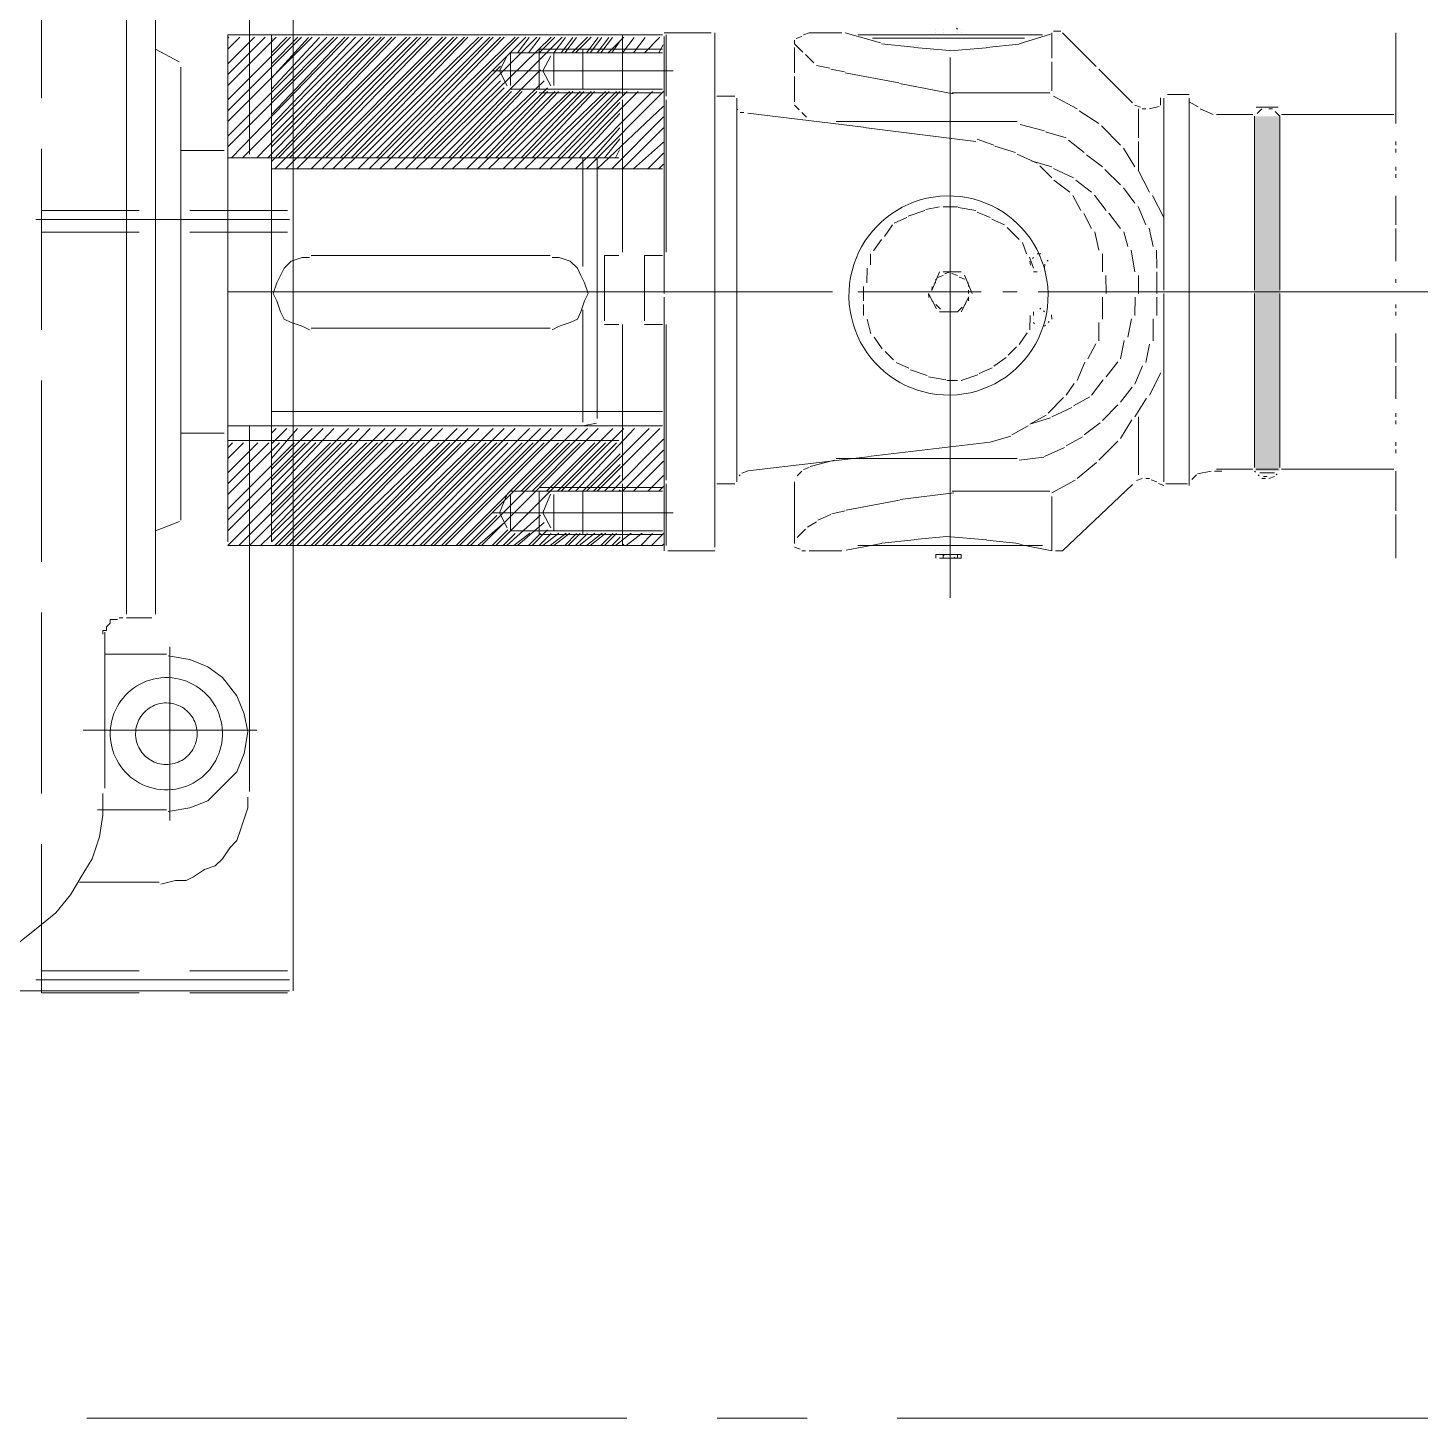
# Model space of a CAD drawing. Header units: millimetres. Extents: x 163705 to 1616509, y 81827 to 302547.
# Drawn here: x 194720.9 to 195211.9, y 150259.6 to 150749.8 of the extents above; entities that cross this region are included whole.
import ezdxf

# ---------------------------------------------------------------- set-up
doc = ezdxf.new("R2010")
doc.units = ezdxf.units.MM
doc.header["$LTSCALE"] = 10
doc.linetypes.add('CENTER2', pattern=[28.575, 19.05, -3.175, 3.175, -3.175])
doc.layers.add('1-中心线', color=1, linetype='CENTER2', lineweight=0)
doc.layers.add('1-设备轮廓', color=2, linetype='Continuous', lineweight=18)

# ---------------------------------------------------------------- blocks, each defined once
blk = doc.blocks.new('2PG0806-俯视图')
h = blk.add_hatch(color=256)
h.dxf.hatch_style = 1
h.paths.add_polyline_path([(1793.95, 1886.52), (1856.51, 1886.52), (1856.51, 1895.45)])
h = blk.add_hatch(color=256)
h.dxf.hatch_style = 1
h.paths.add_polyline_path([(1793.95, 1886.52), (1793.95, 1895.45), (1856.51, 1895.45)])
h = blk.add_hatch(color=256)
h.dxf.hatch_style = 1
h.paths.add_polyline_path([(1856.51, 1886.52), (1919.08, 1886.52), (1919.08, 1895.45)])
h = blk.add_hatch(color=256)
h.dxf.hatch_style = 1
h.paths.add_polyline_path([(1856.51, 1886.52), (1856.51, 1895.45), (1919.08, 1895.45)])
for p, q in [((1610.72, 2625.16), (1610.72, 2235.73)), ((1627.96, 2330.85), (1633.07, 2324.47)), ((1610.08, 2323.19), (1662.43, 2323.19)), ((1610.08, 2323.19), (1610.08, 2288.72)), ((1614.55, 2325.11), (1614.55, 2235.73)), ((1617.74, 2323.19), (1617.74, 2288.72)), ((1633.07, 2324.47), (1638.17, 2318.08)), ((1680.31, 2323.19), (1744.15, 2323.19)), ((1762.02, 2323.19), (1825.87, 2323.19)), ((1843.74, 2323.19), (1907.58, 2323.19)), ((1878.22, 2323.19), (1878.22, 2288.72)), ((1882.69, 2325.11), (1882.69, 2235.73)), ((1885.88, 2323.19), (1885.88, 2288.72)), ((1925.46, 2323.19), (1989.3, 2323.19)), ((1638.17, 2318.08), (1644.56, 2312.98)), ((1644.56, 2312.98), (1650.94, 2309.15)), ((1649.03, 2309.78), (1649.03, 2281.69)), ((1650.94, 2309.15), (1657.32, 2305.32)), ((1657.32, 2305.32), (1664.99, 2302.76)), ((1664.99, 2302.76), (1672.65, 2301.49)), ((1674.56, 2303.4), (1674.56, 2279.14)), ((1672.65, 2301.49), (1680.31, 2301.49)), ((1737.13, 2300.85), (1682.22, 2300.85)), ((1729.47, 2300.85), (1729.47, 2279.14)), ((1737.77, 2301.49), (1736.49, 2301.49)), ((1737.77, 2300.21), (1737.77, 2301.49)), ((1739.04, 2300.21), (1737.77, 2300.21)), ((1740.32, 2298.93), (1739.04, 2300.21)), ((1741.6, 2298.93), (1740.32, 2298.93)), ((1741.6, 2297.65), (1741.6, 2298.93)), ((1741.6, 2296.38), (1741.6, 2297.65)), ((1741.6, 2296.38), (1741.6, 2296.38)), ((1742.23, 2295.74), (1742.23, 2294.46)), ((1742.23, 2293.19), (1742.23, 2284.25)), ((2268.29, 2293.19), (1743.51, 2293.19)), ((1972.06, 2282.97), (1743.51, 2282.97)), ((1772.88, 2282.97), (1776.21, 2274.53)), ((1942.7, 2282.97), (1938.23, 2274.67)), ((1648.39, 2281.06), (1649.66, 2275.95)), ((1673.92, 2278.5), (1675.2, 2270.84)), ((1681.58, 2278.5), (1681.6, 2278.5)), ((1690.52, 2278.5), (1690.54, 2278.5)), ((1727.55, 2270.84), (1728.83, 2278.5)), ((1649.66, 2275.95), (1649.66, 2272.12)), ((1776.71, 2274.03), (1936.31, 2274.03)), ((1807.35, 2274.03), (1807.35, 2258.71)), ((1906.95, 2274.03), (1906.95, 2258.71)), ((1610.08, 2270.84), (1610.08, 2236.37)), ((1617.74, 2270.84), (1617.74, 2236.37)), ((1649.66, 2272.12), (1650.94, 2269.56)), ((1650.94, 2269.56), (1653.49, 2265.73)), ((1675.2, 2270.84), (1677.75, 2264.46)), ((1725, 2264.46), (1727.55, 2270.84)), ((1878.22, 2270.84), (1878.22, 2236.37)), ((1885.88, 2270.84), (1885.88, 2236.37)), ((1653.49, 2265.73), (1654.77, 2261.9)), ((1677.75, 2264.46), (1682.86, 2259.35)), ((1721.17, 2259.35), (1725, 2264.46)), ((1654.77, 2261.9), (1657.32, 2259.35)), ((1657.32, 2259.35), (1661.16, 2256.8)), ((1682.86, 2259.35), (1687.97, 2254.24)), ((1714.78, 2254.24), (1721.17, 2259.35)), ((1661.16, 2256.8), (1663.71, 2254.24)), ((1663.71, 2254.24), (1667.54, 2252.97)), ((1687.97, 2254.24), (1694.35, 2251.69)), ((1708.4, 2251.69), (1714.78, 2254.24)), ((1767.77, 2257.43), (1767.77, 2119.54)), ((1767.77, 2257.43), (1803.89, 2221.31)), ((1767.77, 2253.6), (1803.89, 2217.48)), ((1947.8, 2257.43), (1769.05, 2257.43)), ((1772.88, 2257.43), (1803.89, 2226.42)), ((1776.71, 2257.43), (1803.89, 2230.25)), ((1780.54, 2257.43), (1803.89, 2234.08)), ((1785.65, 2257.43), (1803.89, 2239.19)), ((1789.48, 2257.43), (1803.89, 2243.02)), ((1793.31, 2257.43), (1803.89, 2246.85)), ((1798.41, 2257.43), (1803.89, 2251.96)), ((1802.25, 2257.43), (1803.89, 2255.79)), ((1804.8, 2257.43), (1804.8, 2119.54)), ((1906.95, 2257.43), (1808.63, 2257.43)), ((1809.91, 2257.43), (1809.91, 2133.58)), ((1809.91, 2257.43), (1809.91, 2119.54)), ((1809.91, 2257.43), (1903.11, 2257.43)), ((1857.15, 2257.43), (1857.15, 2128.47)), ((1857.15, 2257.43), (1857.15, 2131.03)), ((1904.39, 2257.43), (1904.39, 2133.58)), ((1904.39, 2257.43), (1904.39, 2119.54)), ((1904.39, 2256.16), (1946.89, 2214.94)), ((1908.22, 2257.43), (1946.9, 2218.76)), ((1912.05, 2257.43), (1946.9, 2222.59)), ((1917.16, 2257.43), (1946.9, 2227.7)), ((1920.99, 2257.43), (1946.9, 2231.53)), ((1924.82, 2257.43), (1946.9, 2235.36)), ((1929.93, 2257.43), (1946.9, 2240.46)), ((1933.76, 2257.43), (1946.9, 2244.29)), ((1937.59, 2257.43), (1946.9, 2248.12)), ((1942.7, 2257.43), (1946.9, 2253.23)), ((1946.53, 2257.43), (1946.9, 2257.06)), ((1947.8, 2257.43), (1947.8, 2119.54)), ((1667.54, 2252.97), (1671.37, 2251.69)), ((1671.37, 2251.69), (1675.2, 2250.41)), ((1675.2, 2250.41), (1679.03, 2250.41)), ((1809.91, 2249.77), (1680.95, 2249.77)), ((1694.35, 2251.69), (1702.01, 2250.41)), ((1702.01, 2250.41), (1708.4, 2251.69)), ((1767.77, 2249.77), (1803.89, 2213.65)), ((1857.15, 2249.77), (1857.15, 2120.81)), ((1904.39, 2252.33), (1946.9, 2209.82)), ((2178.91, 2249.77), (1905.67, 2249.77)), ((1767.77, 2245.94), (1803.92, 2208.52)), ((1904.39, 2247.22), (1946.89, 2206)), ((1767.77, 2242.11), (1767.77, 2104.22)), ((1767.77, 2240.84), (1803.89, 2204.71)), ((1767.77, 2239.56), (1809, 2198.33)), ((1947.8, 2242.11), (1769.05, 2242.11)), ((1769.05, 2242.11), (1809, 2202.16)), ((1772.88, 2242.11), (1808.99, 2207.28)), ((1777.99, 2242.11), (1809, 2211.1)), ((1781.82, 2242.11), (1809, 2214.93)), ((1785.65, 2242.11), (1808.98, 2220.06)), ((1790.75, 2242.11), (1809, 2223.86)), ((1794.58, 2242.11), (1809, 2227.7)), ((1798.41, 2242.11), (1808.95, 2232.86)), ((1803.52, 2242.11), (1809, 2236.63)), ((1807.35, 2242.11), (1809, 2240.46)), ((1809.91, 2242.11), (1809.91, 2104.22)), ((1815.01, 2242.11), (1815.01, 2104.22)), ((1815.01, 2242.11), (1899.28, 2242.11)), ((1850.13, 2238.92), (1847.57, 2237.64)), ((1853.96, 2240.2), (1850.13, 2238.92)), ((1856.51, 2241.47), (1853.96, 2240.2)), ((1860.34, 2240.2), (1856.51, 2241.47)), ((1857.15, 2242.11), (1857.15, 2113.15)), ((1857.15, 2242.11), (1857.15, 2116.98)), ((1862.89, 2238.92), (1860.34, 2240.2)), ((1865.45, 2237.64), (1862.89, 2238.92)), ((1900.56, 2242.11), (1900.56, 2104.22)), ((1900.56, 2240.84), (1946.9, 2194.5)), ((1903.11, 2242.11), (1946.89, 2199.62)), ((1904.39, 2243.39), (1946.89, 2202.17)), ((1904.39, 2239.56), (1946.89, 2198.34)), ((1908.22, 2242.11), (1946.9, 2203.44)), ((1912.05, 2242.11), (1946.9, 2207.27)), ((1915.88, 2242.11), (1946.88, 2212.39)), ((1919.71, 2242.11), (1946.88, 2216.23)), ((1924.82, 2242.11), (1946.9, 2220.03)), ((1928.65, 2242.11), (1946.87, 2225.17)), ((1932.48, 2242.11), (1946.87, 2229)), ((1937.59, 2242.11), (1946.9, 2232.8)), ((1941.42, 2242.11), (1946.9, 2236.63)), ((1945.25, 2242.11), (1946.67, 2241.97)), ((1947.8, 2242.11), (1947.8, 2104.22)), ((1610.72, 2234.45), (2304.04, 2234.45)), ((1767.77, 2237.01), (1803.89, 2200.88)), ((1767.77, 2235.73), (1809, 2194.5)), ((1846.3, 2235.09), (1845.02, 2231.26)), ((1847.57, 2237.64), (1846.3, 2235.09)), ((1868, 2235.09), (1865.45, 2237.64)), ((1869.28, 2231.26), (1868, 2235.09)), ((1900.56, 2237.01), (1946.9, 2190.67)), ((1904.39, 2235.73), (1946.9, 2193.22)), ((1767.77, 2233.18), (1803.92, 2195.75)), ((1767.77, 2230.62), (1809, 2189.39)), ((1845.02, 2231.26), (1843.74, 2228.71)), ((1869.28, 2228.71), (1869.28, 2231.26)), ((1900.56, 2233.18), (1946.9, 2186.84)), ((1904.39, 2230.62), (1946.89, 2189.4)), ((1767.77, 2228.07), (1803.89, 2191.94)), ((1767.77, 2226.79), (1809, 2185.56)), ((1767.77, 2224.24), (1803.89, 2188.11)), ((1844.38, 2228.07), (1844.38, 2143.8)), ((1869.92, 2228.07), (1869.92, 2143.8)), ((1900.56, 2228.07), (1946.9, 2181.73)), ((1900.56, 2224.24), (1946.9, 2177.9)), ((1904.39, 2226.79), (1946.89, 2185.57)), ((1767.77, 2222.96), (1809, 2181.73)), ((1767.77, 2220.41), (1803.92, 2182.99)), ((1900.56, 2220.41), (1946.9, 2174.07)), ((1904.39, 2222.96), (1946.9, 2180.45)), ((1767.77, 2217.85), (1809, 2176.62)), ((1767.77, 2215.3), (1803.89, 2179.18)), ((1900.56, 2216.58), (1946.91, 2168.95)), ((1904.39, 2217.85), (1946.89, 2176.63)), ((1767.77, 2214.02), (1809, 2172.79)), ((1767.77, 2211.47), (1803.89, 2175.35)), ((1767.77, 2210.19), (1809, 2168.96)), ((1900.56, 2211.47), (1946.9, 2165.13)), ((1904.39, 2214.02), (1946.89, 2172.8)), ((1904.39, 2210.19), (1946.9, 2167.68)), ((1767.77, 2207.64), (1803.92, 2170.22)), ((1767.77, 2205.08), (1809, 2163.85)), ((1900.56, 2207.64), (1946.9, 2161.3)), ((1904.39, 2205.08), (1946.89, 2163.86)), ((1767.77, 2202.53), (1803.89, 2166.41)), ((1767.77, 2201.25), (1809, 2160.02)), ((1900.56, 2203.81), (1946.91, 2156.18)), ((1904.39, 2201.25), (1946.89, 2160.03)), ((1767.77, 2198.7), (1803.89, 2162.58)), ((1767.77, 2197.42), (1809, 2156.19)), ((1767.77, 2194.87), (1803.89, 2158.75)), ((1900.56, 2198.7), (1946.9, 2152.36)), ((1900.56, 2194.87), (1946.9, 2148.53)), ((1904.39, 2197.42), (1946.9, 2154.92)), ((1767.77, 2192.32), (1809, 2151.09)), ((1767.77, 2189.76), (1803.89, 2153.64)), ((1900.56, 2191.04), (1946.91, 2143.41)), ((1904.39, 2192.32), (1936.66, 2161.32)), ((1767.77, 2188.49), (1809, 2147.26)), ((1767.77, 2185.93), (1803.89, 2149.81)), ((1900.56, 2185.93), (1946.9, 2139.59)), ((1904.39, 2188.49), (1931.58, 2161.3)), ((1767.77, 2184.66), (1809, 2143.42)), ((1767.77, 2182.1), (1803.89, 2145.98)), ((1767.77, 2180.83), (1809, 2139.59)), ((1900.56, 2182.1), (1935.41, 2147.26)), ((1904.39, 2184.66), (1929.02, 2160.02)), ((1767.77, 2176.99), (1803.89, 2140.87)), ((1767.77, 2175.72), (1809, 2134.49)), ((1900.56, 2178.27), (1931.6, 2145.96)), ((1904.39, 2179.55), (1927.73, 2157.49)), ((1904.39, 2175.72), (1927.73, 2153.66)), ((1767.77, 2173.16), (1778.36, 2162.58)), ((1767.77, 2171.89), (1809, 2130.66)), ((1900.56, 2173.16), (1929.02, 2144.7)), ((1904.39, 2171.89), (1927.75, 2148.53)), ((1767.77, 2169.33), (1775.87, 2159.96)), ((1767.77, 2168.06), (1809, 2126.83)), ((1900.56, 2169.33), (1927.75, 2142.15)), ((1900.56, 2165.5), (1927.77, 2137.02)), ((1904.39, 2166.78), (1927.73, 2144.72)), ((1767.77, 2164.23), (1773.25, 2158.75)), ((1767.77, 2162.95), (1809, 2121.72)), ((1767.77, 2160.4), (1771.97, 2156.19)), ((1779.26, 2161.67), (1773.97, 2158.94)), ((1779.26, 2164.23), (1779.26, 2115.71)), ((1779.26, 2161.67), (1779.26, 2115.71)), ((1779.26, 2161.67), (1785.78, 2158.98)), ((1900.56, 2160.4), (1927.75, 2133.21)), ((1904.39, 2162.95), (1927.73, 2140.89)), ((1935.04, 2161.67), (1929.75, 2158.94)), ((1935.04, 2164.23), (1935.04, 2115.71)), ((1935.04, 2161.67), (1935.04, 2115.71)), ((1935.04, 2161.67), (1940.32, 2158.94)), ((1767.77, 2159.12), (1778.41, 2147.2)), ((1767.77, 2156.57), (1772.08, 2150.98)), ((1767.77, 2155.29), (1775.87, 2145.91)), ((1772.88, 2157.84), (1785.65, 2157.84)), ((1772.88, 2157.84), (1772.88, 2119.54)), ((1786.92, 2157.84), (1786.92, 2119.54)), ((1900.56, 2156.57), (1927.75, 2129.38)), ((1904.39, 2159.12), (1927.75, 2135.76)), ((1928.65, 2157.84), (1928.65, 2119.54)), ((1941.42, 2157.84), (1929.93, 2157.84)), ((1941.42, 2157.84), (1941.42, 2119.54)), ((1941.42, 2155.29), (1946.8, 2151.18)), ((1767.77, 2151.46), (1771.97, 2147.26)), ((1786.92, 2154.01), (1803.89, 2137.04)), ((1900.56, 2152.73), (1927.77, 2124.25)), ((1904.39, 2154.01), (1927.73, 2131.95)), ((1941.42, 2151.46), (1946.8, 2147.35)), ((1767.77, 2150.18), (1773.25, 2144.7)), ((1767.77, 2147.63), (1771.97, 2143.42)), ((1767.77, 2146.35), (1772.08, 2140.76)), ((1771.6, 2147.63), (1786.92, 2147.63)), ((1771.6, 2147.63), (1771.6, 2119.54)), ((1779.26, 2146.35), (1773.97, 2143.62)), ((1779.26, 2150.18), (1779.26, 2100.39)), ((1779.26, 2146.35), (1779.26, 2100.39)), ((1779.26, 2146.35), (1785.78, 2143.66)), ((1786.92, 2150.18), (1803.89, 2133.21)), ((1788.2, 2147.63), (1788.2, 2119.54)), ((1900.56, 2147.63), (1927.75, 2120.44)), ((1904.39, 2150.18), (1927.73, 2128.12)), ((1904.39, 2146.35), (1927.75, 2123)), ((1927.37, 2147.63), (1927.37, 2119.54)), ((1942.7, 2147.63), (1928.65, 2147.63)), ((1935.04, 2146.35), (1929.75, 2143.62)), ((1935.04, 2150.18), (1935.04, 2100.39)), ((1935.04, 2146.35), (1935.04, 2100.39)), ((1935.04, 2146.35), (1940.32, 2143.62)), ((1941.42, 2147.63), (1946.9, 2142.15)), ((1942.7, 2147.63), (1942.7, 2119.54)), ((1767.77, 2143.8), (1772.08, 2138.21)), ((1767.77, 2142.52), (1772.08, 2136.93)), ((1772.88, 2142.52), (1785.65, 2142.52)), ((1772.88, 2142.52), (1772.88, 2104.22)), ((1786.92, 2145.07), (1803.89, 2128.1)), ((1786.92, 2142.52), (1786.92, 2104.22)), ((1786.92, 2141.24), (1803.89, 2124.27)), ((1843.74, 2143.16), (1845.02, 2140.6)), ((1845.02, 2140.6), (1846.3, 2136.77)), ((1868, 2136.77), (1869.28, 2140.6)), ((1869.28, 2140.6), (1869.28, 2143.16)), ((1900.56, 2143.8), (1927.75, 2116.61)), ((1904.39, 2141.24), (1927.73, 2119.19)), ((1928.65, 2142.52), (1928.65, 2104.22)), ((1941.42, 2142.52), (1929.93, 2142.52)), ((1941.42, 2142.52), (1941.42, 2104.22)), ((1941.42, 2142.52), (1946.8, 2138.41)), ((1767.77, 2138.69), (1771.97, 2134.49)), ((1767.77, 2137.41), (1771.97, 2133.21)), ((1786.92, 2139.97), (1809, 2117.89)), ((1786.92, 2137.41), (1803.89, 2120.44)), ((1846.3, 2136.77), (1847.57, 2134.22)), ((1865.45, 2134.22), (1868, 2136.77)), ((1900.56, 2139.97), (1927.75, 2112.78)), ((1904.39, 2137.41), (1923.88, 2119.2)), ((1941.42, 2139.97), (1946.8, 2135.86)), ((1941.42, 2138.69), (1946.8, 2134.58)), ((1941.42, 2136.14), (1946.9, 2130.66)), ((1767.77, 2134.86), (1771.97, 2130.66)), ((1767.77, 2133.58), (1772.08, 2128)), ((1767.77, 2131.03), (1772.08, 2125.44)), ((1771.6, 2132.31), (1786.92, 2132.31)), ((1771.6, 2132.31), (1771.6, 2104.22)), ((1786.92, 2134.86), (1808.98, 2114.08)), ((1786.92, 2132.31), (1800.06, 2119.16)), ((1786.92, 2131.03), (1809, 2108.95)), ((1788.2, 2132.31), (1788.2, 2104.22)), ((1809.91, 2132.31), (1810.87, 2127.51)), ((1850.76, 2132.31), (1811.18, 2132.31)), ((1847.57, 2134.22), (1850.13, 2132.94)), ((1850.13, 2132.94), (1853.96, 2131.67)), ((1853.96, 2131.67), (1856.51, 2130.39)), ((1856.51, 2130.39), (1860.34, 2131.67)), ((1860.34, 2131.67), (1862.89, 2132.94)), ((1862.89, 2132.94), (1865.45, 2134.22)), ((1904.39, 2132.31), (1866.09, 2132.31)), ((1900.56, 2134.86), (1927.75, 2107.67)), ((1900.56, 2131.03), (1927.75, 2103.84)), ((1904.39, 2133.58), (1920.05, 2119.2)), ((1904.39, 2132.31), (1904.39, 2128.47)), ((1904.39, 2132.31), (1904.39, 2128.47)), ((1927.37, 2132.31), (1927.37, 2104.22)), ((1942.7, 2132.31), (1928.65, 2132.31)), ((1941.42, 2134.86), (1946.9, 2129.38)), ((1941.42, 2131.03), (1946.8, 2126.92)), ((1942.7, 2132.31), (1942.7, 2104.22)), ((1767.77, 2129.75), (1772.08, 2124.17)), ((1767.77, 2125.92), (1771.97, 2121.72)), ((1786.92, 2128.47), (1796.23, 2119.16)), ((1786.92, 2127.2), (1809, 2105.12)), ((1904.39, 2127.2), (1812.46, 2127.2)), ((1900.56, 2127.2), (1922.66, 2103.82)), ((1904.39, 2128.47), (1914.93, 2119.22)), ((1941.42, 2129.75), (1946.8, 2125.64)), ((1941.42, 2127.2), (1946.8, 2123.09)), ((1941.42, 2125.92), (1946.8, 2121.81)), ((1767.77, 2124.64), (1771.97, 2120.44)), ((1767.77, 2122.09), (1770.7, 2119.16)), ((1786.92, 2124.64), (1792.4, 2119.16)), ((1786.92, 2122.09), (1805.17, 2103.84)), ((1845.66, 2124.64), (1845.66, 2119.54)), ((1869.92, 2124.64), (1846.93, 2124.64)), ((1857.15, 2124.64), (1857.15, 2118.26)), ((1869.92, 2124.64), (1869.92, 2119.54)), ((1900.56, 2122.09), (1918.81, 2103.84)), ((1904.39, 2124.64), (1911.07, 2119.24)), ((1941.42, 2123.37), (1946.9, 2117.89)), ((1941.42, 2122.09), (1945.51, 2119.28)), ((1767.77, 2120.81), (1772.08, 2115.23)), ((1767.77, 2118.26), (1788.2, 2118.26)), ((1767.77, 2118.26), (1768.14, 2117.89)), ((1767.77, 2116.98), (1772.08, 2111.4)), ((1789.48, 2118.26), (1769.05, 2118.26)), ((1771.6, 2118.26), (1786.92, 2118.26)), ((1786.92, 2119.54), (1787.3, 2119.16)), ((1786.92, 2118.26), (1801.34, 2103.84)), ((1845.66, 2118.26), (1790.75, 2118.26)), ((1924.82, 2118.26), (1871.19, 2118.26)), ((1900.56, 2118.26), (1914.98, 2103.84)), ((1904.39, 2120.81), (1907.16, 2119.32)), ((1947.8, 2118.26), (1926.1, 2118.26)), ((1942.7, 2118.26), (1928.65, 2118.26)), ((1941.42, 2118.26), (1946.8, 2114.15)), ((1767.77, 2111.88), (1771.97, 2107.67)), ((1786.92, 2114.43), (1797.51, 2103.84)), ((1900.56, 2114.43), (1909.92, 2103.79)), ((1941.42, 2114.43), (1946.8, 2110.32)), ((1767.77, 2108.05), (1771.97, 2103.84)), ((1786.92, 2109.32), (1792.4, 2103.84)), ((1845.66, 2110.6), (1845.66, 2104.22)), ((1869.92, 2110.6), (1846.93, 2110.6)), ((1857.15, 2110.6), (1857.15, 2102.94)), ((1869.92, 2110.6), (1869.92, 2104.22)), ((1900.56, 2109.32), (1906.04, 2103.84)), ((1941.42, 2110.6), (1946.9, 2105.12)), ((1765.86, 2103.58), (1765.86, 2103.58)), ((1765.86, 2103.58), (1855.23, 2103.58)), ((1765.86, 2085.7), (1765.86, 2102.3)), ((1767.77, 2104.22), (1768.14, 2103.84)), ((1767.77, 2102.94), (1788.2, 2102.94)), ((1789.48, 2102.94), (1769.05, 2102.94)), ((1771.6, 2102.94), (1786.92, 2102.94)), ((1786.92, 2105.49), (1788.57, 2103.84)), ((1845.66, 2102.94), (1790.75, 2102.94)), ((1856.51, 2103.58), (1947.17, 2103.58)), ((1924.82, 2102.94), (1871.19, 2102.94)), ((1900.56, 2105.49), (1902.21, 2103.84)), ((1947.8, 2102.94), (1926.1, 2102.94)), ((1942.7, 2102.94), (1928.65, 2102.94)), ((1941.42, 2105.49), (1944.19, 2104)), ((1948.44, 2103.58), (1948.44, 2086.98)), ((1857.15, 2087.62), (1857.15, 2082.51)), ((1948.44, 2085.7), (1767.13, 2085.7)), ((1789.48, 2085.06), (1789.48, 2078.68)), ((1926.1, 2085.06), (1926.1, 2078.68)), ((1948.44, 2085.7), (1948.44, 2085.7)), ((1790.12, 2078.04), (1790.12, 2078.04)), ((1790.12, 2078.04), (1790.12, 2078.04)), ((1925.46, 2078.04), (1790.12, 2078.04)), ((1791.39, 2078.04), (1791.39, 2078.04)), ((1791.39, 2078.04), (1791.39, 2078.04)), ((1792.67, 2076.76), (1792.3, 2077.14)), ((1792.67, 2076.76), (1792.67, 2076.76)), ((1920.35, 2076.76), (1920.35, 2076.76)), ((1920.35, 2076.76), (1920.35, 2075.49)), ((1921.63, 2078.04), (1921.26, 2077.67)), ((1921.63, 2078.04), (1921.63, 2078.04)), ((1924.18, 2078.04), (1922.91, 2078.04)), ((1924.18, 2078.04), (1924.18, 2078.04)), ((1925.46, 2078.04), (1925.46, 2078.04)), ((1793.95, 2074.21), (1793.24, 2076.19)), ((1799.05, 2030.8), (1794.09, 2074.06)), ((1857.15, 2074.85), (1857.15, 2044.2)), ((1915.24, 2033.35), (1920.19, 2074.05)), ((1767.13, 2057.61), (1766.43, 2055.63)), ((1767.13, 2057.61), (1767.13, 2057.61)), ((1769.69, 2057.61), (1768.41, 2057.61)), ((1769.69, 2057.61), (1790.12, 2057.61)), ((1922.91, 2057.61), (1921.26, 2055.96)), ((1933.12, 2057.61), (1924.18, 2057.61)), ((1943.33, 2057.61), (1934.4, 2057.61)), ((1944.61, 2057.61), (1941.69, 2054.68)), ((1945.89, 2057.61), (1944.61, 2057.61)), ((1945.89, 2057.61), (1945.89, 2057.61)), ((1765.86, 2055.06), (1765.86, 2055.06)), ((1765.86, 2055.06), (1765.86, 2053.78)), ((1765.86, 2052.5), (1765.86, 2052.5)), ((1765.86, 2052.5), (1765.86, 2041.01)), ((1773.52, 2053.78), (1770.59, 2056.71)), ((1773.52, 2053.78), (1773.52, 2053.78)), ((1776.07, 2049.95), (1774.23, 2053.07)), ((1793.95, 2055.06), (1792.3, 2056.71)), ((1793.95, 2055.06), (1793.95, 2055.06)), ((1795.22, 2052.5), (1794.52, 2054.48)), ((1797.78, 2043.57), (1795.57, 2052.15)), ((1920.35, 2055.06), (1918.7, 2053.41)), ((1920.35, 2055.06), (1920.35, 2055.06)), ((1940.78, 2053.78), (1937.86, 2050.85)), ((1940.78, 2053.78), (1940.78, 2053.78)), ((1947.17, 2055.06), (1946.46, 2057.04)), ((1947.17, 2055.06), (1947.17, 2055.06)), ((1948.44, 2052.5), (1947.74, 2054.48)), ((1948.44, 2052.5), (1948.44, 2041.01)), ((1776.07, 2049.95), (1776.07, 2049.95)), ((1778.62, 2044.84), (1776.64, 2049.38)), ((1936.95, 2049.95), (1935.98, 2045.15)), ((1936.95, 2049.95), (1936.95, 2049.95)), ((1778.62, 2044.84), (1778.62, 2044.84)), ((1779.9, 2039.74), (1778.93, 2044.53)), ((1798.41, 2042.93), (1798.41, 1979.09)), ((1917.16, 2042.93), (1917.16, 1979.09)), ((1935.67, 2044.84), (1934.71, 2040.04)), ((1935.67, 2044.84), (1935.67, 2044.84)), ((1768.41, 2026.97), (1766.11, 2039.48)), ((1783.73, 2020.58), (1780.16, 2039.48)), ((1934.4, 2039.74), (1930.82, 2020.84)), ((1948.44, 2039.74), (1944.98, 2027.33)), ((1767.77, 2035.27), (1767.77, 1970.15)), ((1852.68, 2033.35), (1848.81, 2033.31)), ((1852.68, 2033.35), (1852.68, 2033.35)), ((1859.06, 2033.35), (1853.96, 2033.35)), ((1857.15, 2035.27), (1857.15, 2030.16)), ((1859.06, 2033.35), (1859.06, 2033.35)), ((1910.14, 1993.77), (1915.08, 2033.19)), ((1947.8, 2035.27), (1947.8, 1970.15)), ((1767.77, 2030.16), (1767.77, 1976.53)), ((1804.16, 1988.66), (1799.2, 2030.65)), ((1841.19, 2029.52), (1837.1, 2026.71)), ((1841.19, 2029.52), (1841.19, 2029.52)), ((1847.57, 2032.07), (1842.37, 2030.7)), ((1847.57, 2032.07), (1847.57, 2032.07)), ((1865.45, 2032.07), (1860.32, 2032.1)), ((1865.45, 2032.07), (1865.45, 2032.07)), ((1870.56, 2030.8), (1866.68, 2030.84)), ((1870.56, 2030.8), (1870.56, 2030.8)), ((1875.66, 2026.97), (1871.58, 2029.78)), ((1946.53, 2030.16), (1946.53, 1976.53)), ((1768.41, 2026.97), (1768.41, 2026.97)), ((1769.69, 2015.48), (1768.55, 2026.83)), ((1836.08, 2025.69), (1833.16, 2022.76)), ((1836.08, 2025.69), (1836.08, 2025.69)), ((1875.66, 2026.97), (1875.66, 2026.97)), ((1880.77, 2023.14), (1876.68, 2025.95)), ((1880.77, 2023.14), (1880.77, 2023.14)), ((1944.61, 2026.97), (1943.47, 2015.61)), ((1944.61, 2026.97), (1944.61, 2026.97)), ((1783.73, 2020.58), (1783.73, 2020.58)), ((1786.28, 2001.43), (1783.9, 2020.41)), ((1832.25, 2021.86), (1830.27, 2017.33)), ((1832.25, 2021.86), (1832.25, 2021.86)), ((1857.15, 2022.5), (1857.15, 1991.85)), ((1883.32, 2018.03), (1881.34, 2022.56)), ((1883.32, 2018.03), (1883.32, 2018.03)), ((1930.57, 2020.58), (1926.99, 2001.69)), ((1930.57, 2020.58), (1930.57, 2020.58)), ((1769.69, 2015.48), (1769.69, 2015.48)), ((1770.96, 2002.71), (1769.81, 2015.35)), ((1829.7, 2016.75), (1827.62, 2010.85)), ((1829.7, 2016.75), (1829.7, 2016.75)), ((1885.88, 2011.65), (1883.8, 2017.55)), ((1943.33, 2015.48), (1942.19, 2002.84)), ((1943.33, 2015.48), (1943.33, 2015.48)), ((1827.14, 2010.37), (1826.12, 2004.24)), ((1827.14, 2010.37), (1827.14, 2010.37)), ((1856.51, 2010.37), (1851.22, 2007.63)), ((1853.96, 2009.09), (1853.58, 2008.72)), ((1853.96, 2009.09), (1853.96, 2009.09)), ((1856.51, 2010.37), (1855.1, 2010.23)), ((1856.51, 2010.37), (1856.51, 2010.37)), ((1859.06, 2009.09), (1857.65, 2009.23)), ((1864.17, 2006.54), (1857.65, 2009.23)), ((1859.06, 2009.09), (1859.06, 2009.09)), ((1861.62, 2007.81), (1860.2, 2007.95)), ((1885.88, 2011.65), (1885.88, 2011.65)), ((1887.15, 2006.54), (1886.19, 2011.34)), ((1763.3, 2007.81), (1763.3, 2007.81)), ((1763.3, 2007.81), (1763.3, 2007.81)), ((1763.3, 2007.81), (1764.58, 2007.81)), ((1763.3, 2006.54), (1763.3, 2006.54)), ((1763.3, 2006.54), (1763.3, 2006.54)), ((1763.3, 2006.54), (1763.3, 2000.15)), ((1763.3, 2005.26), (1763.3, 2005.26)), ((1763.3, 2005.26), (1763.3, 2005.26)), ((1763.3, 2005.26), (1764.58, 2005.26)), ((1763.3, 1998.88), (1763.3, 2005.26)), ((1763.3, 2003.98), (1763.3, 2003.98)), ((1763.3, 2003.98), (1763.3, 2003.98)), ((1763.3, 2003.98), (1763.3, 2003.98)), ((1763.3, 2003.98), (1763.3, 2003.98)), ((1764.58, 2005.26), (1764.21, 2004.89)), ((1764.58, 2005.26), (1764.21, 2004.89)), ((1764.58, 2007.81), (1764.58, 2007.81)), ((1764.58, 2007.81), (1764.58, 2000.15)), ((1764.58, 1998.88), (1764.58, 2006.54)), ((1765.86, 2007.81), (1765.86, 2007.81)), ((1765.86, 2005.26), (1765.86, 2005.26)), ((1825.87, 2003.98), (1825.87, 2003.98)), ((1825.87, 2003.98), (1825.87, 2000.15)), ((1850.13, 2006.54), (1850.13, 2006.54)), ((1850.13, 2006.54), (1850.13, 2000.15)), ((1850.13, 2005.26), (1850.13, 2005.26)), ((1850.13, 2005.26), (1850.13, 2003.98)), ((1852.68, 2007.81), (1851.03, 2006.17)), ((1852.68, 2007.81), (1852.68, 2007.81)), ((1861.62, 2007.81), (1861.62, 2007.81)), ((1862.89, 2005.26), (1862.19, 2007.24)), ((1862.89, 2005.26), (1862.89, 2005.26)), ((1864.17, 2002.71), (1863.47, 2004.69)), ((1864.17, 2006.54), (1864.17, 2006.54)), ((1864.17, 1998.88), (1864.17, 2005.26)), ((1887.15, 2006.54), (1887.15, 2006.54)), ((1887.15, 2000.15), (1887.15, 2005.26)), ((1948.44, 2007.81), (1948.44, 2007.81)), ((1948.44, 2005.26), (1948.44, 2005.26)), ((1949.72, 2007.81), (1949.72, 2007.81)), ((1949.72, 2005.26), (1949.72, 2005.26)), ((1949.72, 2005.26), (1949.72, 2005.26)), ((1763.3, 2001.43), (1763.3, 2001.43)), ((1763.3, 2001.43), (1763.67, 2001.06)), ((1763.3, 2001.43), (1763.3, 2001.43)), ((1763.3, 2001.43), (1763.67, 2001.06)), ((1763.3, 2000.15), (1763.3, 2000.15)), ((1763.3, 2000.15), (1763.3, 2000.15)), ((1763.3, 2000.15), (1763.3, 2000.15)), ((1763.3, 2000.15), (1763.3, 2000.15)), ((1763.3, 2000.15), (1764.58, 2000.15)), ((1763.3, 2000.15), (1764.58, 2000.15)), ((1763.3, 1998.88), (1763.3, 1998.88)), ((1763.3, 1998.88), (1763.3, 1998.88)), ((1763.3, 1998.88), (1763.3, 1998.88)), ((1763.3, 1998.88), (1763.3, 1998.88)), ((1763.3, 1998.88), (1763.3, 1998.88)), ((1763.3, 1998.88), (1763.3, 1998.88)), ((1763.3, 1998.88), (1763.3, 1998.88)), ((1763.3, 1998.88), (1763.3, 1998.88)), ((1763.3, 1998.88), (1764.58, 1998.88)), ((1763.3, 1998.88), (1764.58, 1998.88)), ((1763.3, 1998.88), (1763.3, 1998.88)), ((1764.58, 2000.15), (1764.58, 2000.15)), ((1764.58, 2000.15), (1764.58, 2000.15)), ((1764.58, 1998.88), (1764.58, 1998.88)), ((1765.86, 2000.15), (1765.86, 2000.15)), ((1765.86, 2000.15), (1765.86, 2000.15)), ((1765.86, 1998.88), (1765.86, 1998.88)), ((1765.86, 1998.88), (1765.86, 1998.88)), ((1769.69, 1989.94), (1770.84, 2002.58)), ((1786.92, 2002.07), (1786.92, 1967.59)), ((1825.87, 1998.88), (1825.87, 1998.88)), ((1825.87, 1998.88), (1827.94, 1992.97)), ((1850.13, 2002.71), (1850.13, 2001.43)), ((1850.13, 2000.15), (1850.13, 2000.15)), ((1850.13, 2000.15), (1851.78, 1998.5)), ((1850.13, 1998.88), (1855.41, 1996.14)), ((1861.62, 1997.6), (1862.32, 1999.58)), ((1862.89, 2000.15), (1863.6, 2002.13)), ((1862.89, 2000.15), (1862.89, 2000.15)), ((1864.17, 1998.88), (1864.17, 1998.88)), ((1885.88, 1993.77), (1886.9, 1999.9)), ((1887.15, 2000.15), (1887.15, 2000.15)), ((1927.37, 2002.07), (1927.37, 1967.59)), ((1942.06, 2002.71), (1943.21, 1990.07)), ((1948.44, 2000.15), (1948.44, 2000.15)), ((1948.44, 1998.88), (1948.44, 1998.88)), ((1949.72, 2000.15), (1950.09, 2000.53)), ((1949.72, 2000.15), (1949.72, 2000.15)), ((1949.72, 1998.88), (1949.72, 1998.88)), ((1949.72, 1998.88), (1949.72, 1998.88)), ((1852.68, 1997.6), (1852.68, 1997.6)), ((1852.68, 1997.6), (1853.05, 1997.23)), ((1853.96, 1996.32), (1853.96, 1996.32)), ((1853.96, 1996.32), (1855.23, 1996.32)), ((1856.51, 1995.05), (1863.03, 1997.74)), ((1856.51, 1996.32), (1856.51, 1996.32)), ((1856.51, 1996.32), (1857.79, 1996.32)), ((1856.51, 1995.05), (1856.51, 1995.05)), ((1859.06, 1996.32), (1860.48, 1996.46)), ((1859.06, 1996.32), (1859.06, 1996.32)), ((1861.62, 1997.6), (1861.62, 1997.6)), ((1885.88, 1993.77), (1885.88, 1993.77)), ((1908.86, 1987.39), (1910.94, 1993.29)), ((1768.41, 1978.45), (1769.55, 1989.8)), ((1769.69, 1989.94), (1769.69, 1989.94)), ((1804.16, 1988.66), (1806.31, 1981.41)), ((1828.42, 1992.49), (1828.42, 1992.49)), ((1828.42, 1992.49), (1830.4, 1987.96)), ((1883.32, 1988.66), (1885.3, 1993.19)), ((1883.32, 1988.66), (1883.32, 1988.66)), ((1943.33, 1989.94), (1943.33, 1989.94)), ((1943.33, 1989.94), (1944.47, 1978.59)), ((1830.97, 1987.39), (1830.97, 1987.39)), ((1830.97, 1987.39), (1834.04, 1983.04)), ((1857.15, 1984.19), (1857.15, 1979.09)), ((1880.77, 1983.55), (1882.75, 1988.09)), ((1880.77, 1983.55), (1880.77, 1983.55)), ((1906.31, 1979.72), (1908.46, 1986.98)), ((1908.86, 1987.39), (1908.86, 1987.39)), ((1806.71, 1981), (1806.71, 1981)), ((1806.71, 1981), (1809.88, 1975.28)), ((1834.8, 1982.28), (1834.8, 1982.28)), ((1834.8, 1982.28), (1837.73, 1979.35)), ((1875.66, 1978.45), (1879.87, 1982.65)), ((1902.48, 1972.06), (1905.73, 1979.15)), ((1906.31, 1979.72), (1906.31, 1979.72)), ((1765.86, 1966.96), (1768.13, 1978.17)), ((1768.41, 1978.45), (1768.41, 1978.45)), ((1797.78, 1978.45), (1798.87, 1969.69)), ((1810.54, 1974.62), (1812.69, 1967.36)), ((1810.54, 1974.62), (1810.54, 1974.62)), ((1810.54, 1974.62), (1813.72, 1968.89)), ((1838.63, 1978.45), (1838.63, 1978.45)), ((1838.63, 1978.45), (1842.72, 1975.64)), ((1843.74, 1974.62), (1843.74, 1974.62)), ((1843.74, 1974.62), (1848.87, 1974.6)), ((1865.45, 1973.34), (1869.42, 1974.76)), ((1868, 1974.62), (1866.59, 1974.48)), ((1869.28, 1973.34), (1868.91, 1973.71)), ((1870.56, 1975.89), (1874.52, 1977.31)), ((1870.56, 1975.89), (1870.56, 1975.89)), ((1875.66, 1978.45), (1875.66, 1978.45)), ((1901.2, 1966.96), (1903.35, 1974.21)), ((1913.97, 1969.51), (1916.17, 1978.1)), ((1944.61, 1978.45), (1944.61, 1978.45)), ((1944.61, 1978.45), (1948.04, 1967.36)), ((1799.05, 1969.51), (1799.05, 1969.51)), ((1799.05, 1969.51), (1802.31, 1962.42)), ((1845.02, 1972.06), (1845.02, 1972.06)), ((1845.02, 1972.06), (1845.02, 1972.06)), ((1845.02, 1970.79), (1845.02, 1970.79)), ((1845.02, 1970.79), (1845.02, 1970.79)), ((1845.02, 1969.51), (1845.02, 1969.51)), ((1845.02, 1969.51), (1845.39, 1969.14)), ((1846.3, 1973.34), (1845.92, 1972.97)), ((1846.3, 1973.34), (1846.3, 1973.34)), ((1847.57, 1973.34), (1847.57, 1973.34)), ((1850.13, 1973.34), (1848.85, 1973.34)), ((1850.13, 1973.34), (1850.13, 1973.34)), ((1850.13, 1972.06), (1850.13, 1972.06)), ((1850.13, 1972.06), (1850.13, 1972.06)), ((1850.13, 1969.51), (1850.5, 1969.88)), ((1850.13, 1969.51), (1850.13, 1969.51)), ((1851.4, 1970.79), (1851.03, 1971.16)), ((1851.4, 1970.79), (1851.4, 1970.79)), ((1857.15, 1971.42), (1857.15, 1940.78)), ((1864.17, 1973.34), (1864.17, 1973.34)), ((1864.17, 1973.34), (1864.17, 1972.06)), ((1864.17, 1970.79), (1864.17, 1970.79)), ((1864.17, 1970.79), (1864.17, 1970.79)), ((1864.17, 1969.51), (1864.17, 1969.51)), ((1864.17, 1969.51), (1864.17, 1969.51)), ((1865.45, 1973.34), (1865.45, 1973.34)), ((1865.45, 1973.34), (1865.45, 1973.34)), ((1865.45, 1969.51), (1865.45, 1969.51)), ((1865.45, 1969.51), (1866.86, 1969.37)), ((1869.28, 1973.34), (1869.28, 1973.34)), ((1869.28, 1969.51), (1869.28, 1969.51)), ((1869.28, 1969.51), (1869.28, 1969.51)), ((1870.56, 1973.34), (1870.56, 1973.34)), ((1870.56, 1973.34), (1870.56, 1973.34)), ((1870.56, 1970.79), (1870.56, 1972.06)), ((1870.56, 1970.79), (1870.56, 1970.79)), ((1870.56, 1969.51), (1870.56, 1969.51)), ((1870.56, 1969.51), (1870.56, 1969.51)), ((1897.37, 1966.96), (1901.57, 1971.16)), ((1902.48, 1972.06), (1902.48, 1972.06)), ((1911.41, 1961.85), (1913.56, 1969.11)), ((1913.97, 1969.51), (1913.97, 1969.51)), ((1765.86, 1966.96), (1785.01, 1966.96)), ((1765.86, 1963.13), (1765.86, 1965.68)), ((1786.28, 1966.96), (1790.75, 1958.66)), ((1813.1, 1966.96), (1813.1, 1966.96)), ((1813.1, 1966.96), (1816.35, 1959.87)), ((1814.38, 1968.23), (1814.38, 1968.23)), ((1814.38, 1968.23), (1819.85, 1962.75)), ((1846.3, 1968.23), (1846.3, 1968.23)), ((1846.3, 1968.23), (1846.67, 1967.86)), ((1847.57, 1966.96), (1848.99, 1967.09)), ((1847.57, 1966.96), (1847.57, 1966.96)), ((1850.13, 1968.23), (1850.13, 1968.23)), ((1850.13, 1968.23), (1850.13, 1968.23)), ((1868, 1968.23), (1868.37, 1968.61)), ((1868, 1968.23), (1868, 1968.23)), ((1892.26, 1960.57), (1896.57, 1966.16)), ((1897.37, 1966.96), (1897.37, 1966.96)), ((1897.37, 1959.3), (1900.62, 1966.38)), ((1901.2, 1966.96), (1901.2, 1966.96)), ((1921.63, 1958.02), (1926.1, 1966.32)), ((1938.23, 1966.96), (1928.01, 1966.96)), ((1948.44, 1966.96), (1939.5, 1966.96)), ((1949.08, 1966.32), (1949.08, 1963.76)), ((1765.86, 1963.13), (1789.23, 1938.47)), ((1802.88, 1961.85), (1802.88, 1961.85)), ((1802.88, 1961.85), (1806.05, 1956.12)), ((1816.93, 1959.3), (1816.93, 1959.3)), ((1816.93, 1959.3), (1820.1, 1953.57)), ((1820.76, 1961.85), (1820.76, 1961.85)), ((1820.76, 1961.85), (1824.85, 1959.04)), ((1885.88, 1956.74), (1891.17, 1959.48)), ((1892.26, 1960.57), (1892.26, 1960.57)), ((1897.37, 1959.3), (1897.37, 1959.3)), ((1906.31, 1955.46), (1910.62, 1961.05)), ((1911.41, 1961.85), (1911.41, 1961.85)), ((1948.44, 1963.13), (1936.58, 1951.26)), ((1791.39, 1958.02), (1791.39, 1958.02)), ((1791.39, 1958.02), (1796.96, 1951.18)), ((1806.71, 1955.46), (1806.71, 1955.46)), ((1806.71, 1955.46), (1811.02, 1949.88)), ((1825.87, 1958.02), (1825.87, 1958.02)), ((1825.87, 1958.02), (1832.39, 1955.33)), ((1833.53, 1954.19), (1833.53, 1954.19)), ((1833.53, 1954.19), (1838.82, 1951.45)), ((1879.49, 1952.91), (1884.78, 1955.65)), ((1885.88, 1956.74), (1885.88, 1956.74)), ((1892.26, 1952.91), (1896.57, 1958.5)), ((1901.2, 1949.08), (1905.51, 1954.67)), ((1906.31, 1955.46), (1906.31, 1955.46)), ((1916.52, 1950.36), (1920.92, 1957.31)), ((1921.63, 1958.02), (1921.63, 1958.02)), ((1797.78, 1950.36), (1797.78, 1950.36)), ((1797.78, 1950.36), (1804.53, 1943.6)), ((1811.82, 1949.08), (1811.82, 1949.08)), ((1811.82, 1949.08), (1817.3, 1943.6)), ((1820.76, 1952.91), (1820.76, 1952.91)), ((1820.76, 1952.91), (1826.14, 1948.8)), ((1839.91, 1950.36), (1839.91, 1950.36)), ((1839.91, 1950.36), (1846.32, 1950.34)), ((1847.57, 1949.08), (1847.57, 1949.08)), ((1847.57, 1949.08), (1855.24, 1949.07)), ((1864.17, 1949.08), (1870.58, 1949.1)), ((1864.17, 1949.08), (1864.17, 1949.08)), ((1871.83, 1950.36), (1878.28, 1951.7)), ((1871.83, 1950.36), (1871.83, 1950.36)), ((1879.49, 1952.91), (1879.49, 1952.91)), ((1885.88, 1947.8), (1891.26, 1951.91)), ((1892.26, 1952.91), (1892.26, 1952.91)), ((1901.2, 1949.08), (1901.2, 1949.08)), ((1908.86, 1942.7), (1915.62, 1949.45)), ((1916.52, 1950.36), (1916.52, 1950.36)), ((1935.67, 1950.36), (1923.81, 1938.49)), ((1827.14, 1947.8), (1827.14, 1947.8)), ((1827.14, 1947.8), (1832.53, 1943.7)), ((1856.51, 1947.8), (1862.92, 1947.83)), ((1856.51, 1947.8), (1856.51, 1947.8)), ((1879.49, 1942.7), (1884.88, 1946.8)), ((1885.88, 1947.8), (1885.88, 1947.8)), ((1894.82, 1942.7), (1900.3, 1948.18)), ((1805.44, 1942.7), (1805.44, 1942.7)), ((1805.44, 1942.7), (1812.03, 1938.65)), ((1818.21, 1942.7), (1818.21, 1942.7)), ((1818.21, 1942.7), (1823.59, 1938.59)), ((1833.53, 1942.7), (1833.53, 1942.7)), ((1833.53, 1942.7), (1839.98, 1941.36)), ((1841.19, 1940.14), (1841.19, 1940.14)), ((1841.19, 1940.14), (1847.64, 1938.8)), ((1873.11, 1940.14), (1878.31, 1941.52)), ((1873.11, 1940.14), (1873.11, 1940.14)), ((1879.49, 1942.7), (1879.49, 1942.7)), ((1888.43, 1937.59), (1893.82, 1941.7)), ((1894.82, 1942.7), (1894.82, 1942.7)), ((1901.2, 1937.59), (1907.8, 1941.63)), ((1908.86, 1942.7), (1908.86, 1942.7)), ((1791.39, 1935.04), (1790.69, 1937.01)), ((1791.39, 1935.04), (1791.39, 1935.04)), ((1813.1, 1936.31), (1792.67, 1936.31)), ((1813.1, 1937.59), (1813.1, 1937.59)), ((1813.1, 1937.59), (1819.7, 1933.55)), ((1824.59, 1937.59), (1824.59, 1937.59)), ((1824.59, 1937.59), (1831.11, 1934.9)), ((1848.85, 1937.59), (1848.85, 1937.59)), ((1848.85, 1937.59), (1855.26, 1937.57)), ((1856.51, 1936.31), (1862.92, 1936.33)), ((1864.17, 1937.59), (1871.89, 1938.92)), ((1864.17, 1937.59), (1864.17, 1937.59)), ((1880.77, 1933.76), (1887.29, 1936.45)), ((1888.43, 1937.59), (1888.43, 1937.59)), ((1892.26, 1932.48), (1900.09, 1936.48)), ((1899.92, 1936.31), (1910.14, 1936.31)), ((1901.2, 1937.59), (1901.2, 1937.59)), ((1911.41, 1936.31), (1921.63, 1936.31)), ((1921.63, 1935.04), (1921.63, 1935.04)), ((1921.63, 1935.04), (1921.63, 1933.76)), ((1922.91, 1937.59), (1922.2, 1935.61)), ((1790.12, 1929.93), (1790.82, 1931.91)), ((1790.12, 1929.93), (1790.12, 1929.93)), ((1791.39, 1932.48), (1791.39, 1933.76)), ((1791.39, 1932.48), (1791.39, 1932.48)), ((1820.76, 1932.48), (1820.76, 1932.48)), ((1820.76, 1932.48), (1828.59, 1928.48)), ((1832.25, 1933.76), (1832.25, 1933.76)), ((1832.25, 1933.76), (1838.7, 1932.42)), ((1839.91, 1931.2), (1839.91, 1931.2)), ((1839.91, 1931.2), (1847.58, 1931.19)), ((1848.85, 1929.93), (1848.85, 1929.93)), ((1848.85, 1929.93), (1855.23, 1929.93)), ((1856.51, 1929.93), (1864.17, 1929.93)), ((1857.15, 1933.12), (1857.15, 1928.01)), ((1865.45, 1929.93), (1871.85, 1929.95)), ((1865.45, 1929.93), (1865.45, 1929.93)), ((1873.11, 1931.2), (1879.56, 1932.55)), ((1873.11, 1931.2), (1873.11, 1931.2)), ((1880.77, 1933.76), (1880.77, 1933.76)), ((1883.32, 1927.37), (1891.16, 1931.38)), ((1892.26, 1932.48), (1892.26, 1932.48)), ((1921.63, 1932.48), (1921.63, 1932.48)), ((1921.63, 1932.48), (1922.5, 1929.06)), ((1788.84, 1927.37), (1789.54, 1929.35)), ((1789.48, 1926.74), (1789.48, 1919.07)), ((1856.51, 1927.37), (1790.12, 1927.37)), ((1925.46, 1927.37), (1857.79, 1927.37)), ((1922.91, 1928.65), (1922.91, 1928.65)), ((1922.91, 1928.65), (1925.52, 1928.59)), ((1926.74, 1918.44), (1926.74, 1926.1)), ((1857.15, 1920.35), (1857.15, 1888.43)), ((1788.84, 1918.44), (1925.46, 1918.44)), ((1792.67, 1915.88), (1791.02, 1917.53)), ((1792.67, 1915.88), (1792.67, 1915.88)), ((1793.95, 1910.78), (1792.98, 1915.57)), ((1924.18, 1918.44), (1922.34, 1915.32)), ((1926.74, 1918.44), (1926.74, 1918.44)), ((1793.95, 1910.78), (1793.95, 1910.78)), ((1921.63, 1914.61), (1919.65, 1910.07)), ((1921.63, 1914.61), (1921.63, 1914.61)), ((1793.95, 1906.94), (1793.95, 1909.5)), ((1794.58, 1908.86), (1794.58, 1896.09)), ((1919.71, 1908.86), (1919.71, 1896.09)), ((1793.95, 1895.45), (1793.57, 1895.08)), ((1856.51, 1895.45), (1795.22, 1895.45)), ((1919.08, 1895.45), (1857.79, 1895.45)), ((1791.39, 1892.9), (1791.39, 1892.9)), ((1791.39, 1892.9), (1791.39, 1891.62)), ((1791.39, 1890.35), (1791.39, 1890.35)), ((1791.39, 1890.35), (1792.09, 1888.37)), ((1792.03, 1892.26), (1792.03, 1890.98)), ((1792.67, 1894.18), (1792.3, 1893.8)), ((1792.67, 1894.18), (1792.67, 1894.18)), ((1793.31, 1893.54), (1793.31, 1888.43)), ((1793.31, 1893.54), (1793.31, 1890.98)), ((1794.58, 1894.82), (1794.58, 1887.15)), ((1794.58, 1894.82), (1794.58, 1888.43)), ((1857.15, 1894.82), (1857.15, 1887.15)), ((1857.15, 1894.82), (1857.15, 1887.15)), ((1921.63, 1892.9), (1919.98, 1894.55)), ((1921.63, 1892.9), (1921.63, 1892.9)), ((1921.63, 1891.62), (1921.63, 1891.62)), ((1921.63, 1891.62), (1921.63, 1891.62)), ((1921.63, 1889.07), (1921.63, 1890.35)), ((1922.27, 1894.82), (1922.27, 1887.15)), ((1922.27, 1892.26), (1922.27, 1887.15)), ((1922.27, 1892.26), (1922.27, 1889.71)), ((1792.67, 1887.79), (1792.67, 1887.79)), ((1792.67, 1887.79), (1793.04, 1887.42)), ((1794.58, 1885.88), (1794.58, 1846.3)), ((1856.51, 1886.52), (1795.22, 1886.52)), ((1919.08, 1886.52), (1857.79, 1886.52)), ((1919.08, 1886.52), (1920.72, 1888.17)), ((1919.71, 1885.88), (1919.71, 1846.3)), ((1921.63, 1889.07), (1921.63, 1889.07)), ((1857.15, 1880.77), (1857.15, 1875.66)), ((1857.15, 1868), (1857.15, 1837.36)), ((1763.3, 1845.66), (1778.62, 1845.66)), ((1779.9, 1845.66), (1793.95, 1845.66)), ((1800.33, 1845.66), (1801.61, 1845.66)), ((1802.88, 1845.66), (1804.16, 1845.66)), ((1810.54, 1845.66), (1811.82, 1845.66)), ((1813.1, 1845.66), (1814.38, 1845.66)), ((1819.48, 1845.66), (1830.97, 1845.66)), ((1832.25, 1845.66), (1842.47, 1845.66)), ((1848.85, 1845.66), (1850.13, 1845.66)), ((1851.4, 1845.66), (1852.68, 1845.66)), ((1859.06, 1845.66), (1859.06, 1845.66)), ((1860.34, 1845.66), (1861.62, 1845.66)), ((1868, 1845.66), (1879.49, 1845.66)), ((1880.77, 1845.66), (1890.98, 1845.66)), ((1897.37, 1845.66), (1898.65, 1845.66)), ((1899.92, 1845.66), (1901.2, 1845.66)), ((1906.31, 1845.66), (1907.58, 1845.66)), ((1908.86, 1845.66), (1910.14, 1845.66)), ((1916.52, 1845.66), (1948.44, 1845.66))]:
    blk.add_line(p, q)
for points in [[(1700.74, 2298.92), (1699.38, 2298.83), (1698.06, 2298.65), (1696.76, 2298.39), (1695.5, 2298.05), (1694.27, 2297.62), (1693.09, 2297.12), (1691.94, 2296.54), (1690.84, 2295.9), (1689.79, 2295.19), (1688.78, 2294.41), (1687.83, 2293.57), (1686.94, 2292.68), (1686.1, 2291.73), (1685.33, 2290.72), (1684.62, 2289.67), (1683.97, 2288.57), (1683.4, 2287.43), (1682.9, 2286.25), (1682.48, 2285.04), (1682.13, 2283.78), (1681.87, 2282.5), (1681.69, 2281.19), (1681.6, 2279.86), (1681.6, 2278.5)], [(1721.16, 2279.78), (1721.07, 2281.13), (1720.89, 2282.46), (1720.63, 2283.75), (1720.28, 2285.02), (1719.86, 2286.24), (1719.35, 2287.43), (1718.78, 2288.58), (1718.13, 2289.68), (1717.42, 2290.73), (1716.65, 2291.73), (1715.81, 2292.69), (1714.91, 2293.58), (1713.96, 2294.42), (1712.96, 2295.19), (1711.91, 2295.9), (1710.81, 2296.54), (1709.67, 2297.12), (1708.49, 2297.62), (1707.27, 2298.04), (1706.02, 2298.38), (1704.74, 2298.65), (1703.43, 2298.83), (1702.09, 2298.92), (1700.74, 2298.92)], [(1700.74, 2289.97), (1700, 2289.9), (1699.27, 2289.79), (1698.57, 2289.62), (1697.88, 2289.42), (1697.22, 2289.17), (1696.57, 2288.87), (1695.95, 2288.54), (1695.36, 2288.17), (1694.79, 2287.77), (1694.25, 2287.33), (1693.74, 2286.85), (1693.27, 2286.35), (1692.82, 2285.82), (1692.41, 2285.25), (1692.04, 2284.67), (1691.7, 2284.06), (1691.4, 2283.42), (1691.15, 2282.77), (1690.93, 2282.09), (1690.76, 2281.4), (1690.64, 2280.7), (1690.56, 2279.98), (1690.53, 2279.25), (1690.54, 2278.5)], [(1712.21, 2279.78), (1712.14, 2280.52), (1712.02, 2281.24), (1711.86, 2281.95), (1711.65, 2282.64), (1711.4, 2283.3), (1711.11, 2283.94), (1710.78, 2284.56), (1710.41, 2285.16), (1710, 2285.73), (1709.56, 2286.26), (1709.09, 2286.77), (1708.58, 2287.25), (1708.05, 2287.69), (1707.49, 2288.1), (1706.9, 2288.48), (1706.29, 2288.81), (1705.66, 2289.11), (1705, 2289.37), (1704.33, 2289.58), (1703.64, 2289.75), (1702.93, 2289.88), (1702.21, 2289.96), (1701.48, 2289.99), (1700.74, 2289.97)], [(1681.6, 2278.5), (1681.68, 2277.15), (1681.86, 2275.82), (1682.13, 2274.53), (1682.47, 2273.27), (1682.9, 2272.04), (1683.4, 2270.85), (1683.97, 2269.71), (1684.62, 2268.61), (1685.33, 2267.55), (1686.11, 2266.55), (1686.94, 2265.6), (1687.84, 2264.7), (1688.79, 2263.87), (1689.79, 2263.09), (1690.84, 2262.38), (1691.94, 2261.74), (1693.08, 2261.17), (1694.26, 2260.67), (1695.48, 2260.24), (1696.73, 2259.9), (1698.01, 2259.63), (1699.32, 2259.45), (1700.66, 2259.36), (1702.01, 2259.36)], [(1690.54, 2278.5), (1690.61, 2277.76), (1690.73, 2277.04), (1690.89, 2276.33), (1691.1, 2275.65), (1691.35, 2274.98), (1691.64, 2274.34), (1691.98, 2273.72), (1692.34, 2273.12), (1692.75, 2272.56), (1693.19, 2272.02), (1693.66, 2271.51), (1694.17, 2271.03), (1694.7, 2270.59), (1695.26, 2270.18), (1695.85, 2269.8), (1696.46, 2269.47), (1697.09, 2269.17), (1697.75, 2268.91), (1698.42, 2268.7), (1699.11, 2268.53), (1699.82, 2268.4), (1700.54, 2268.32), (1701.27, 2268.29), (1702.01, 2268.31)], [(1702.01, 2259.36), (1703.37, 2259.45), (1704.69, 2259.63), (1705.99, 2259.89), (1707.25, 2260.24), (1708.48, 2260.66), (1709.66, 2261.16), (1710.81, 2261.74), (1711.91, 2262.38), (1712.97, 2263.09), (1713.97, 2263.87), (1714.92, 2264.71), (1715.81, 2265.6), (1716.65, 2266.55), (1717.42, 2267.56), (1718.13, 2268.61), (1718.78, 2269.71), (1719.35, 2270.85), (1719.85, 2272.03), (1720.27, 2273.25), (1720.62, 2274.5), (1720.88, 2275.78), (1721.06, 2277.09), (1721.15, 2278.42), (1721.16, 2279.78)], [(1702.01, 2268.31), (1702.75, 2268.38), (1703.48, 2268.49), (1704.18, 2268.66), (1704.87, 2268.87), (1705.54, 2269.12), (1706.18, 2269.41), (1706.8, 2269.74), (1707.39, 2270.11), (1707.96, 2270.52), (1708.5, 2270.96), (1709.01, 2271.43), (1709.48, 2271.93), (1709.93, 2272.47), (1710.34, 2273.03), (1710.71, 2273.61), (1711.05, 2274.23), (1711.35, 2274.86), (1711.6, 2275.51), (1711.82, 2276.19), (1711.99, 2276.88), (1712.12, 2277.58), (1712.19, 2278.3), (1712.23, 2279.04), (1712.21, 2279.78)], [(1855.23, 2038.45), (1852.83, 2038.32), (1850.48, 2038.04), (1848.17, 2037.61), (1845.92, 2037.02), (1843.74, 2036.3), (1841.62, 2035.44), (1839.57, 2034.45), (1837.6, 2033.33), (1835.71, 2032.1), (1833.91, 2030.74), (1832.21, 2029.28), (1830.6, 2027.72), (1829.09, 2026.05), (1827.69, 2024.29), (1826.4, 2022.44), (1825.24, 2020.51), (1824.19, 2018.5), (1823.28, 2016.42), (1822.49, 2014.27), (1821.85, 2012.06), (1821.35, 2009.79), (1821, 2007.48), (1820.81, 2005.11), (1820.77, 2002.71)], [(1890.97, 2003.98), (1890.85, 2006.39), (1890.57, 2008.74), (1890.13, 2011.05), (1889.55, 2013.29), (1888.83, 2015.48), (1887.97, 2017.6), (1886.98, 2019.65), (1885.86, 2021.62), (1884.62, 2023.5), (1883.27, 2025.3), (1881.81, 2027.01), (1880.24, 2028.62), (1878.58, 2030.13), (1876.82, 2031.53), (1874.97, 2032.81), (1873.04, 2033.98), (1871.03, 2035.03), (1868.95, 2035.94), (1866.8, 2036.72), (1864.59, 2037.37), (1862.32, 2037.87), (1860, 2038.22), (1857.64, 2038.41), (1855.23, 2038.45)], [(1856.51, 1968.24), (1858.91, 1968.37), (1861.27, 1968.65), (1863.57, 1969.09), (1865.82, 1969.67), (1868.01, 1970.39), (1870.12, 1971.25), (1872.17, 1972.24), (1874.14, 1973.36), (1876.03, 1974.59), (1877.83, 1975.95), (1879.54, 1977.41), (1881.15, 1978.98), (1882.66, 1980.64), (1884.05, 1982.4), (1885.34, 1984.25), (1886.51, 1986.18), (1887.55, 1988.19), (1888.47, 1990.27), (1889.25, 1992.42), (1889.89, 1994.63), (1890.39, 1996.9), (1890.74, 1999.21), (1890.94, 2001.58), (1890.97, 2003.98)], [(1820.76, 2002.71), (1820.89, 2000.31), (1821.17, 1997.95), (1821.6, 1995.65), (1822.19, 1993.4), (1822.91, 1991.21), (1823.77, 1989.09), (1824.76, 1987.05), (1825.88, 1985.08), (1827.12, 1983.19), (1828.47, 1981.39), (1829.93, 1979.68), (1831.5, 1978.07), (1833.17, 1976.56), (1834.93, 1975.16), (1836.77, 1973.88), (1838.71, 1972.71), (1840.71, 1971.67), (1842.8, 1970.75), (1844.95, 1969.97), (1847.16, 1969.32), (1849.42, 1968.83), (1851.74, 1968.48), (1854.11, 1968.28), (1856.51, 1968.24)]]:
    blk.add_lwpolyline(points)
at = {"layer": '1-中心线'}
for p, q in [((1702.65, 2308.51), (1702.65, 2247.22)), ((1670.73, 2277.86), (1732.02, 2277.86)), ((1857.15, 2257.43), (1857.15, 1180.43)), ((1749.26, 2002.71), (1968.87, 2002.71))]:
    blk.add_line(p, q, dxfattribs=at)
blk = doc.blocks.new('A$C1db492d9')
at = {"layer": '1-设备轮廓', "rotation": 90}
blk.add_blockref('2PG0806-俯视图', (5021.07, 5139.92), dxfattribs=at)

msp = doc.modelspace()

# ---------------------------------------------------------------- linework, layer by layer
at = {"layer": '1-中心线'}
msp.add_line((183311.682, 150259.632), (261928.108, 150259.632), dxfattribs=at)

# ---------------------------------------------------------------- block references
msp.add_blockref('A$C1db492d9', (192027.833, 143659.632))

doc.saveas('drawing.dxf')
